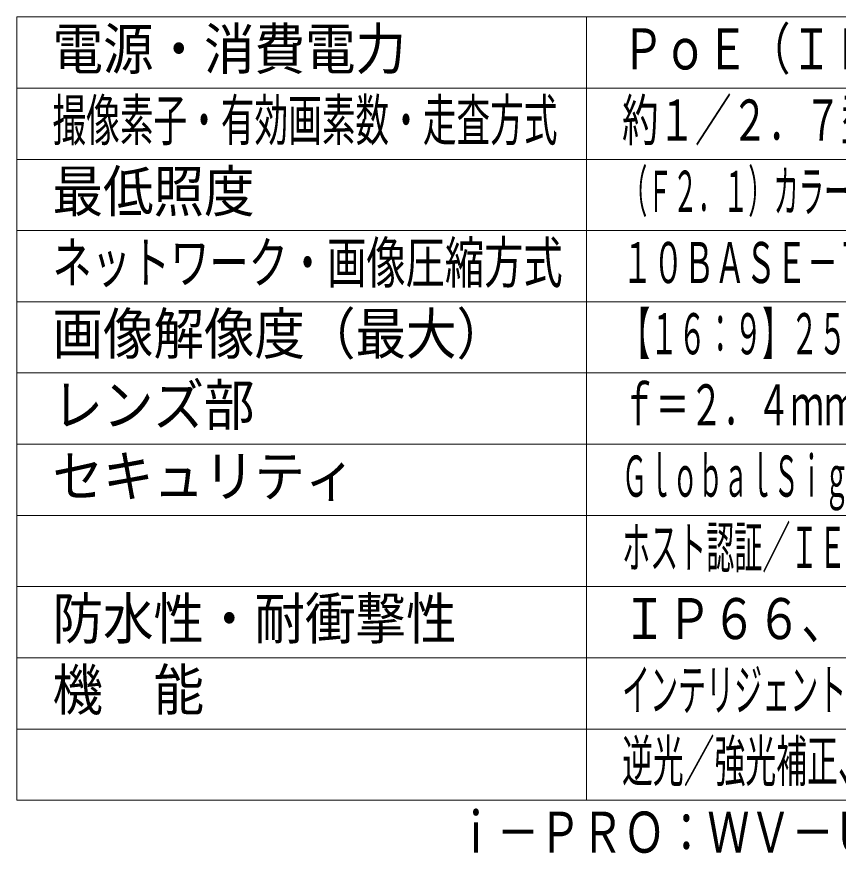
# Model space of a CAD drawing. Units: millimetres on the paper. Extents: x -62 to 65, y -59 to 59.
# Drawn here: x -62.4 to -4.8, y -59 to 0.4 of the extents above; entities that cross this region are included whole.
import ezdxf
from ezdxf.enums import TextEntityAlignment as Align

# ---------------------------------------------------------------- set-up
doc = ezdxf.new("R2010")
doc.units = ezdxf.units.MM
doc.layers.add('0-0_MOJI1', color=7, linetype='Continuous')
doc.layers.add('0-1_相当品', color=4, linetype='Continuous')
doc.layers.add('0-5_WAKU', color=4, linetype='Continuous', lineweight=9)
doc.styles.add('ＭＳ ゴシック', font='')
doc.styles.get('ＭＳ ゴシック').set_extended_font_data('MS Gothic')

msp = doc.modelspace()

# ---------------------------------------------------------------- linework, layer by layer
at = {"layer": '0-5_WAKU', "color": 3}
for p, q in [((62.556, 0.397), (-62.444, 0.397)), ((-62.444, -54.603), (-62.444, 0.397)), ((-22.444, -54.603), (-22.444, 0.397)), ((-62.444, -54.603), (62.556, -54.603))]:
    msp.add_line(p, q, dxfattribs=at)
at = {"layer": '0-5_WAKU'}
for p, q in [((62.556, -4.603), (-62.444, -4.603)), ((62.556, -9.603), (-62.444, -9.603)), ((-62.444, -14.603), (62.556, -14.603)), ((-62.444, -19.603), (62.556, -19.603)), ((-62.444, -24.603), (62.556, -24.603)), ((-62.444, -29.603), (62.556, -29.603)), ((62.556, -34.603), (-62.444, -34.603)), ((62.556, -39.603), (-62.444, -39.603)), ((62.556, -44.603), (-62.444, -44.603)), ((62.556, -49.603), (-62.444, -49.603))]:
    msp.add_line(p, q, dxfattribs=at)

# ---------------------------------------------------------------- texts
at = {"layer": '0-0_MOJI1', "style": 'ＭＳ ゴシック'}
for s, height, width, p in [('電源・消費電力', 2.889, 0.9, (-59.944, -4.158)), ('ＰｏＥ（ＩＥＥＥ８０２．３ａｆ準拠）約５．３Ｗ', 2.889, 0.75, (-19.944, -4.158)), ('撮像素子・有効画素数・走査方式', 2.889, 0.6, (-59.944, -9.158)), ('約１／２．７型 ＣＭＯＳセンサー・約５２０万画素・プログレッシブ', 2.889, 0.65, (-19.944, -9.158)), ('最低照度', 2.889, 0.9, (-59.944, -14.158)), ('（Ｆ２．１）カラー：０．０２１３ｌｘ、白黒：０．００８８ｌｘ／０ｌｘ（ＩＲ ＬＥＤ点灯時）', 2.889, 0.45, (-19.944, -14.158)), ('ネットワーク・画像圧縮方式', 2.886, 0.7, (-59.944, -19.158)), ('１０ＢＡＳＥ－Ｔ／１００ＢＡＳＥ－ＴＸ・Ｈ．２６５、Ｈ．２６４、ＪＰＥＧ', 2.886, 0.55, (-19.944, -19.158)), ('画像解像度（最大）', 2.889, 0.9, (-59.944, -24.158)), ('【１６：９】２５６０×１４４０（３０ｆｐｓ）【４：３】１２８０×９６０（３０ｆｐｓ）', 2.889, 0.5, (-19.944, -24.158)), ('レンズ部', 2.889, 0.9, (-59.944, -29.158)), ('ｆ＝２．４ｍｍ（１倍\u3000光学、４倍 ＥＸズーム 画像解像度６４０×３６０時）', 2.889, 0.6, (-19.944, -29.158)), ('セキュリティ', 2.889, 0.9, (-59.944, -34.158)), ('ＧｌｏｂａｌＳｉｇｎ証明書プリインストール／ＨＴＴＰＳ／ユーザー認証／ダイジェスト認証／', 2.889, 0.45, (-19.944, -34.158)), ('ホスト認証／ＩＥＥＥ８０２。１Ｘ／システムログ／映像配信ログ／ブルートフォース対策', 2.889, 0.5, (-19.944, -39.158)), ('防水性・耐衝撃性', 2.889, 0.9, (-59.944, -44.158)), ('ＩＰ６６、Ｔｙｐｅ４Ｘ、ＮＥＭＡ４Ｘ 準拠・ＩＫ１０', 2.886, 0.8, (-19.944, -44.158)), ('機\u3000能', 2.889, 0.9, (-59.944, -49.158)), ('インテリジェントオート、スーパーダイナミック、スマートコーディング、ＩＲ ＬＥＤ、', 2.886, 0.5, (-19.944, -49.158)), ('逆光／強光補正、カラー／白黒切換、動作検知、妨害検知、ＭｉｃｒｏＳＤスロット', 2.886, 0.55, (-19.944, -54.158))]:
    msp.add_text(s, height=height, dxfattribs=dict(at, width=width)).set_placement(p, align=Align.BOTTOM_LEFT)
at = {"layer": '0-1_相当品', "style": 'ＭＳ ゴシック', "width": 0.75}
msp.add_text('ｉ－ＰＲＯ：ＷＶ－Ｕ３５４０１－Ｆ２Ｌ＋ＷＶ－ＱＷＬ５００－ＷＵＸ', height=2.889, dxfattribs=at).set_placement((-31.684, -59.158), align=Align.BOTTOM_LEFT)

doc.saveas('drawing.dxf')
